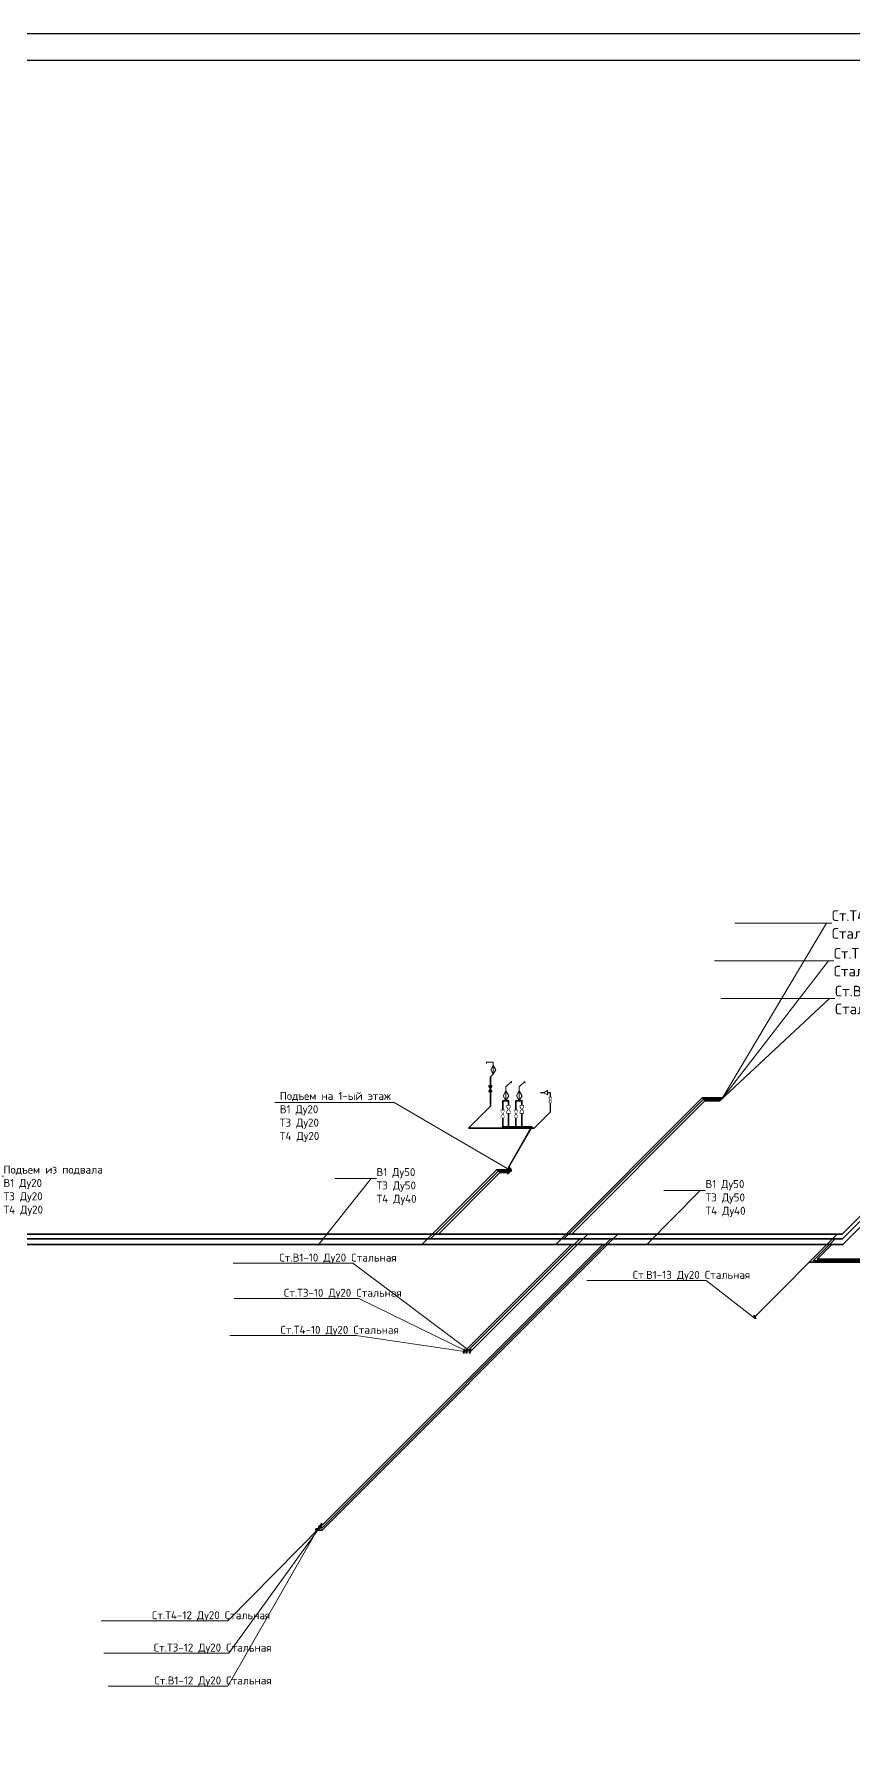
# Model space of a CAD drawing. Header units: millimetres. Extents: x -10178924 to 11692288, y -947381 to 58396.
# Drawn here: x 320877 to 336239, y -548866 to -517040 of the extents above; entities that cross this region are included whole.
import ezdxf
from ezdxf import colors
from ezdxf.entities.mleader import LeaderData, LeaderLine
from ezdxf.math import Vec2, Vec3

# ---------------------------------------------------------------- set-up
doc = ezdxf.new("R2010")
doc.units = ezdxf.units.MM
for name, color, linetype, lineweight in [('!В1', 5, 'Continuous', 35), ('!Т3', 1, 'Continuous', 35), ('!Т4', 30, 'Continuous', 35), ('Oborudowanie', 7, 'Continuous', 13), ('PDF _0', 7, 'Continuous', 9), ('ВК_В1', 5, 'Continuous', 30), ('Выноски ВК', 7, 'Continuous', 0)]:
    doc.layers.add(name, color=color, linetype=linetype, lineweight=lineweight)
for name, color, linetype in [('PDF __В1_80_сталь', 5, 'Continuous'), ('PDF __Т3_15_сталь', 6, 'Continuous'), ('PDF __Т3_25_сталь', 1, 'Continuous'), ('PDF _Oborudowanie', 7, 'Continuous'), ('PDF _ВК-Оборуд', 7, 'Continuous'), ('PDF _ВК_Выноски', 7, 'Continuous')]:
    doc.layers.add(name, color=color, linetype=linetype)
doc.styles.add('PDF ISOCPEUR', font='isocpeur.ttf')

# ---------------------------------------------------------------- blocks, each defined once
blk = doc.blocks.new('_None')
blk = doc.blocks.new('A$C766B7461')
at = {"color": 0, "linetype": 'ByBlock'}
for p, q in [((0, 3), (1, 3)), ((0, 0), (0, 3)), ((1, 0), (0, 0)), ((0.5, 3), (0.5, 0)), ((6, 3), (1, 0)), ((6, 0), (1, 3)), ((1, 3), (1, 0)), ((7, 3), (6, 3)), ((6, 3), (6, 0)), ((6, 0), (7, 0)), ((6.5, 0), (6.5, 3)), ((7, 0), (7, 3))]:
    blk.add_line(p, q, dxfattribs=at)
blk.add_wipeout([(0, 3), (0.5, 3), (0.5, 0), (0, 0)], dxfattribs=at)
blk.add_wipeout([(0.5, 3), (1, 3), (1, 0), (0.5, 0)], dxfattribs=at)
blk.add_wipeout([(1, 3), (3.5, 1.5), (1, 0)], dxfattribs=at)
blk.add_wipeout([(7, 3), (6.5, 3), (6.5, 0), (7, 0)], dxfattribs=at)
blk.add_wipeout([(6.5, 3), (6, 3), (6, 0), (6.5, 0)], dxfattribs=at)
blk.add_wipeout([(6, 3), (3.5, 1.5), (6, 0)], dxfattribs=at)

msp = doc.modelspace()

# ---------------------------------------------------------------- linework, layer by layer
at = {"layer": '!В1', "lineweight": 35, "ltscale": 100}
for p, q in [((333459.2, -537036.1), (330962.1, -539533)), ((333743.2, -537036.1), (333459.2, -537036.1)), ((338415.6, -537151.1), (336033.6, -539533)), ((329615.6, -538380.1), (328462.6, -539533.1)), ((329738.6, -538380.1), (329615.6, -538380.1)), ((336033.6, -539533), (300807.5, -539533.4)), ((326281.7, -545081.4), (331830.2, -539533)), ((329062.7, -541733.8), (331263.5, -539533)), ((334381.9, -541094.2), (335943.2, -539533)), ((339238.3, -540060.4), (335415.7, -540060.4)), ((326191.6, -545081.4), (326281.7, -545081.4))]:
    msp.add_line(p, q, dxfattribs=at)
for points in [[(329738.6, -538380.1), (329738.6, -538340.5)], [(329762.1, -538364.6), (329762.1, -538355.1), (329738.6, -538355.1)], [(329762.1, -538399.4), (329762.1, -538407.9)], [(334381.9, -541094.2), (334381.9, -541054.6)], [(334405.4, -541078.7), (334405.4, -541069.2), (334381.9, -541069.2)], [(334405.4, -541113.5), (334405.4, -541122)], [(329050.1, -541726.3), (329050.1, -541716.8), (329062.7, -541716.8)], [(329050.1, -541761.2), (329050.1, -541769.6)], [(329062.7, -541733.8), (329062.7, -541683.8)], [(326168.1, -545065.9), (326168.1, -545056.4), (326191.6, -545056.4)], [(326168.1, -545100.7), (326168.1, -545109.2)], [(326191.6, -545081.4), (326191.6, -545041.8)]]:
    msp.add_lwpolyline(points, dxfattribs=at)
at = {"layer": '!Т3', "lineweight": 35, "ltscale": 100}
for p, q in [((341430.8, -534236.1), (336043, -539623.8)), ((329667.6, -537562.8), (329667.6, -537033.2)), ((329728.4, -537033.2), (329667.6, -537033.2)), ((333430.4, -537009.4), (330816, -539623.8)), ((333769.8, -537009.4), (333430.4, -537009.4)), ((329585.2, -538353.5), (328314.8, -539623.9)), ((329765.2, -538353.5), (329585.2, -538353.5)), ((336043, -539623.8), (300570.2, -539624.2)), ((326280.3, -545039.2), (331695.8, -539623.8)), ((329003.1, -541733.8), (331113.1, -539623.8)), ((335492.4, -540032.2), (335900.9, -539623.8)), ((339266.5, -540032.2), (335492.4, -540032.2)), ((326233.8, -545039.2), (326280.3, -545039.2))]:
    msp.add_line(p, q, dxfattribs=at)
for points in [[(329765.2, -538353.5), (329765.2, -538303.5)], [(329003.1, -541733.8), (329003.1, -541683.8)], [(326233.8, -545039.2), (326233.8, -544989.2)]]:
    msp.add_lwpolyline(points, dxfattribs=at)
at = {"layer": '!Т4', "lineweight": 35, "ltscale": 100}
for p, q in [((341606.5, -534163.9), (336043.7, -539726.7)), ((333407.2, -536981.6), (330662, -539726.7)), ((333797.6, -536981.6), (333407.2, -536981.6)), ((329550.8, -538325.7), (328149.7, -539726.8)), ((329793, -538325.6), (329550.8, -538325.7)), ((336043.7, -539726.7), (300328.3, -539727.1)), ((326270.1, -545002.9), (331546.4, -539726.7)), ((328951.7, -541733.8), (330958.8, -539726.7)), ((335567.3, -540002.9), (335843.5, -539726.7)), ((339295.8, -540002.8), (335567.3, -540002.9))]:
    msp.add_line(p, q, dxfattribs=at)
for points in [[(329793, -538325.6), (329793, -538275.6)], [(329822.1, -538320.7), (329822.1, -538311.2), (329793, -538311.2)], [(329822.1, -538355.5), (329822.1, -538364)], [(328939, -541726.3), (328939, -541716.8), (328951.7, -541716.8)], [(328939, -541761.2), (328939, -541769.6)], [(328951.7, -541733.8), (328951.7, -541683.8)], [(326257.5, -544987.4), (326257.5, -544977.9), (326270.1, -544977.9)], [(326257.5, -545022.2), (326257.5, -545030.6)], [(326270.1, -545002.9), (326270.1, -544952.9)]]:
    msp.add_lwpolyline(points, dxfattribs=at)
at = {"layer": 'Oborudowanie'}
for p, q in [((329728.4, -536848.8), (329676.3, -536941)), ((329834, -536670.4), (329728.4, -536776)), ((329728.4, -537033.2), (329728.4, -536776)), ((329728.4, -536848.8), (329780.5, -536941)), ((329834, -536670.4), (329834, -536701.1)), ((329978.1, -536848.8), (329926, -536941)), ((330083.7, -536670.4), (329978.1, -536776)), ((329978.1, -537033.2), (329978.1, -536776)), ((329978.1, -536848.8), (330030.3, -536941)), ((330083.7, -536670.4), (330083.7, -536701.1)), ((330434.3, -536884.4), (330510.6, -536844.3)), ((330434.3, -536884.4), (330510.1, -536925.4)), ((329728.4, -537033.2), (329676.3, -536941)), ((329728.4, -537033.2), (329780.5, -536941)), ((329978.1, -537033.2), (330030.3, -536941))]:
    msp.add_line(p, q, dxfattribs=at)
msp.add_lwpolyline([(330510.6, -536844.3), (330510.1, -536925.4)], dxfattribs=at)
at = {"layer": 'PDF _0', "lineweight": 25}
for points in [[(291774.7, -576435.8), (417873.2, -576435.8), (417873.2, -517040), (291774.7, -517040)], [(293772.9, -517539.6), (293772.9, -575936.3), (417373.7, -575936.3), (417373.7, -517539.6)]]:
    msp.add_lwpolyline(points, close=True, dxfattribs=at)
at = {"layer": 'PDF __В1_80_сталь', "lineweight": 35}
for p, q in [((329492.3, -536534), (329437.7, -536586.6)), ((329437.7, -536586.6), (329438.2, -537133.2)), ((329023.8, -537547.7), (329438.2, -537133.2)), ((330261.2, -537547.7), (329023.8, -537547.7))]:
    msp.add_line(p, q, dxfattribs=at)
msp.add_lwpolyline([(330261.2, -537547.7), (330564.4, -537244.5)], dxfattribs=at)
at = {"layer": 'PDF __Т3_15_сталь', "color": 1, "lineweight": 35}
for points in [[(329791.4, -538346.7), (329791.4, -538337.2), (329804.1, -538337.2)], [(329791.4, -538381.5), (329791.4, -538390)], [(328990.4, -541726.3), (328990.4, -541716.8), (329003.1, -541716.8)], [(328990.4, -541761.2), (328990.4, -541769.6)], [(326221.1, -545023.7), (326221.1, -545014.2), (326233.8, -545014.2)], [(326221.1, -545058.5), (326221.1, -545067)]]:
    msp.add_lwpolyline(points, dxfattribs=at)
at = {"layer": 'PDF __Т3_25_сталь', "lineweight": 35}
msp.add_line((330220.4, -537525.4), (329669.5, -537525.4), dxfattribs=at)
at = {"layer": 'PDF _Oborudowanie', "lineweight": 13}
for points in [[(329361.8, -536335.3), (329361.8, -536308.1), (329492.2, -536308.1)], [(329492.3, -536308.1), (329492.3, -536534), (329445.5, -536452.2), (329492.3, -536372.3), (329537, -536452.2)], [(329492.3, -536534), (329537, -536452.2)], [(329411.2, -536747.7), (329411.2, -536765.1), (329463.1, -536851.7)], [(329411.2, -536747.7), (329463.2, -536747.7), (329463.2, -536765.1), (329411.2, -536851.7)], [(329463.2, -536757.4), (329411.2, -536757.4)], [(329411.2, -536765.1), (329463.1, -536765.1)], [(329463.2, -536851.7), (329463.2, -536869.1), (329411.2, -536869.1), (329411.2, -536851.7)], [(329411.2, -536851.7), (329463.1, -536851.7)], [(329411.2, -536859.4), (329463.1, -536859.4)]]:
    msp.add_lwpolyline(points, dxfattribs=at)
at = {"layer": 'PDF _Oborudowanie', "color": 7, "lineweight": 0, "true_color": 0xffffff}
for points in [[(329411.2, -536747.7), (329411.2, -536757.4), (329411.2, -536765.1)], [(329411.2, -536869.1), (329411.2, -536859.4), (329411.2, -536851.7)]]:
    msp.add_lwpolyline(points, dxfattribs=at)
at = {"layer": 'PDF _Oborudowanie', "lineweight": 13}
for points in [[(329411.2, -536747.7), (329411.2, -536757.4), (329463.1, -536757.4), (329463.1, -536747.7)], [(329411.2, -536757.4), (329411.2, -536765.1), (329463.1, -536765.1), (329463.1, -536757.4)], [(329411.2, -536765.1), (329438.1, -536807.4), (329463.1, -536765.1)], [(329411.2, -536851.7), (329438.1, -536807.4), (329463.1, -536851.7)], [(329411.2, -536859.4), (329411.2, -536851.7), (329463.1, -536851.7), (329463.1, -536859.4)], [(329411.2, -536869.1), (329411.2, -536859.4), (329463.1, -536859.4), (329463.1, -536869.1)]]:
    msp.add_lwpolyline(points, close=True, dxfattribs=at)
at = {"layer": 'PDF _Oborudowanie', "color": 7, "true_color": 0xffffff, "transparency": 33554559}
for points in [[(329463.2, -536747.7), (329463.2, -536757.4), (329411.2, -536747.7)], [(329463.2, -536757.4), (329411.2, -536747.7), (329411.2, -536757.4)], [(329463.2, -536757.4), (329463.2, -536765.1), (329411.2, -536757.4)], [(329463.2, -536765.1), (329411.2, -536757.4), (329411.2, -536765.1)], [(329411.2, -536765.1), (329438.1, -536807.4), (329463.1, -536765.1)], [(329411.2, -536851.7), (329438.1, -536807.4), (329463.1, -536851.7)], [(329463.2, -536859.4), (329463.2, -536851.7), (329411.2, -536859.4)], [(329463.2, -536851.7), (329411.2, -536859.4), (329411.2, -536851.7)], [(329463.2, -536869.1), (329463.2, -536859.4), (329411.2, -536869.1)], [(329463.2, -536859.4), (329411.2, -536869.1), (329411.2, -536859.4)]]:
    msp.add_solid(points, dxfattribs=at)
at = {"layer": 'PDF _ВК-Оборуд', "lineweight": 25}
for points in [[(329772.7, -538399.4), (329751.6, -538399.4), (329772.7, -538364.6), (329751.6, -538364.6)], [(329802, -538381.5), (329780.9, -538381.5), (329802, -538346.7), (329780.9, -538346.7)], [(329832.6, -538355.5), (329811.5, -538355.5), (329832.6, -538320.7), (329811.5, -538320.7)], [(334416, -541113.5), (334394.8, -541113.5), (334416, -541078.7), (334394.8, -541078.7)], [(328949.6, -541761.2), (328928.5, -541761.2), (328949.6, -541726.3), (328928.5, -541726.3)], [(329001, -541761.2), (328979.9, -541761.2), (329001, -541726.3), (328979.9, -541726.3)], [(329060.6, -541761.2), (329039.5, -541761.2), (329060.6, -541726.3), (329039.5, -541726.3)], [(326157.6, -545100.7), (326178.7, -545100.7), (326157.6, -545065.9), (326178.7, -545065.9)], [(326231.7, -545058.5), (326210.6, -545058.5), (326231.7, -545023.7), (326210.6, -545023.7)], [(326268, -545022.2), (326246.9, -545022.2), (326268, -544987.4), (326246.9, -544987.4)]]:
    msp.add_lwpolyline(points, close=True, dxfattribs=at)
at = {"layer": 'PDF _ВК_Выноски', "lineweight": 13}
for points in [[(329765.2, -538309.4), (330220.4, -537525.4)], [(329738.6, -538340.5), (330189.2, -537547.7)]]:
    msp.add_lwpolyline(points, dxfattribs=at)
at = {"layer": 'ВК_В1'}
for p, q in [((330434.3, -536884.4), (330378.9, -536884.1)), ((330564.4, -536885.2), (330510.4, -536884.9)), ((330564.4, -537244.5), (330564.4, -536885.2))]:
    msp.add_line(p, q, dxfattribs=at)

# ---------------------------------------------------------------- leaders
at = {"layer": 'Выноски ВК', "ltscale": 50}
ml = msp.add_multileader_mtext('Standard', dxfattribs=at)
ml.set_content('Ст.Т4-11 Ду20\\PСтальная', color=256, style='PDF ISOCPEUR')
ml.set_leader_properties(color=256, linetype='ByLayer', lineweight=-1)
ml.set_arrow_properties(name='NONE')
ml.build(insert=Vec2(0, 0))
ml.multileader.update_dxf_attribs({"text_left_attachment_type": 6, "text_right_attachment_type": 6, "dogleg_length": 100, "arrow_head_size": 300})
ctx = ml.context
ctx.base_point, ctx.char_height, ctx.arrow_head_size, ctx.landing_gap_size, ctx.plane_origin = Vec3(335839.7, -533703.8), 200, 300, 0, Vec3(324160.9, -533118)
ctx.left_attachment, ctx.right_attachment = 6, 6
notes = []
notes.append((ctx, [(0, (1, 1, 0), (335739.7, -533703.8), (1, 0), 100, [(1, [(333792.7, -536980.2)], 0, [])])]))
ctx.mtext.insert, ctx.mtext.width, ctx.mtext.flow_direction = Vec3(335839.7, -533463.8), 2249.456, 5
ml = msp.add_multileader_mtext('Standard', dxfattribs=at)
ml.set_content('Ст.Т3-11 Ду25 Стальная', color=256, style='PDF ISOCPEUR')
ml.set_leader_properties(color=256, linetype='ByLayer', lineweight=-1)
ml.set_arrow_properties(name='NONE')
ml.build(insert=Vec2(0, 0))
ml.multileader.update_dxf_attribs({"text_left_attachment_type": 6, "text_right_attachment_type": 6, "dogleg_length": 100, "arrow_head_size": 300})
ctx = ml.context
ctx.base_point, ctx.char_height, ctx.arrow_head_size, ctx.landing_gap_size, ctx.plane_origin = Vec3(335878, -534411.5), 200, 300, 0, Vec3(324070.9, -534072.7)
ctx.left_attachment, ctx.right_attachment = 6, 6
notes.append((ctx, [(0, (1, 1, 0), (335778, -534411.5), (1, 0), 100, [(1, [(333769.8, -537008.8)], 0, [])])]))
ctx.mtext.insert, ctx.mtext.width, ctx.mtext.flow_direction = Vec3(335878, -534171.5), 2216.085, 5
ml = msp.add_multileader_mtext('Standard', dxfattribs=at)
ml.set_content('Ст.В1-11 Ду25 Стальная', color=256, style='PDF ISOCPEUR')
ml.set_leader_properties(color=256, linetype='ByLayer', lineweight=-1)
ml.set_arrow_properties(name='NONE')
ml.build(insert=Vec2(0, 0))
ml.multileader.update_dxf_attribs({"text_left_attachment_type": 6, "text_right_attachment_type": 6, "dogleg_length": 100, "arrow_head_size": 300})
ctx = ml.context
ctx.base_point, ctx.char_height, ctx.arrow_head_size, ctx.landing_gap_size, ctx.plane_origin = Vec3(335899.7, -535119.3), 200, 300, 0, Vec3(323069.9, -534834.7)
ctx.left_attachment, ctx.right_attachment = 6, 6
notes.append((ctx, [(0, (1, 1, 0), (335799.7, -535119.3), (1, 0), 100, [(1, [(333743.2, -537036.1)], 0, [])])]))
ctx.mtext.insert, ctx.mtext.width, ctx.mtext.flow_direction = Vec3(335899.7, -534879.3), 2118.478, 5
ml = msp.add_multileader_mtext('Standard', dxfattribs=at)
ml.set_content('Подъем на 1-ый этаж\\PВ1 Ду20\\PТ3 Ду20\\PТ4 Ду20', color=256, style='PDF ISOCPEUR')
ml.set_leader_properties(color=256, linetype='ByLayer', lineweight=-1)
ml.set_arrow_properties(name='NONE')
ml.build(insert=Vec2(0, 0))
ml.multileader.update_dxf_attribs({"text_left_attachment_type": 6, "text_right_attachment_type": 6, "dogleg_length": 100, "arrow_head_size": 300})
ctx = ml.context
ctx.base_point, ctx.char_height, ctx.arrow_head_size, ctx.landing_gap_size, ctx.plane_origin = Vec3(325488.4, -537063.6), 150, 300, 0, Vec3(321075.5, -537042.9)
ctx.left_attachment, ctx.right_attachment = 6, 6
notes.append((ctx, [(1, (1, 1, 0), (327635.9, -537063.6), (-1, 0), 100, [(2, [(329738.6, -538380.1), (329765.2, -538353.5), (329793, -538325.6)], 0, [])])]))
ctx.mtext.insert, ctx.mtext.width, ctx.mtext.flow_direction = Vec3(325488.4, -536868.6), 2446.704, 5
ml = msp.add_multileader_mtext('Standard', dxfattribs=at)
ml.set_content('Подъем из подвала\\PВ1 Ду20\\PТ3 Ду20\\PТ4 Ду20', color=256, style='PDF ISOCPEUR')
ml.set_leader_properties(color=256, linetype='ByLayer', lineweight=-1)
ml.set_arrow_properties(name='NONE')
ml.build(insert=Vec2(0, 0))
ml.multileader.update_dxf_attribs({"text_left_attachment_type": 6, "text_right_attachment_type": 6, "dogleg_length": 100, "arrow_head_size": 300})
ctx = ml.context
ctx.base_point, ctx.char_height, ctx.arrow_head_size, ctx.landing_gap_size, ctx.plane_origin = Vec3(320306.6, -538444.4), 150, 300, 0, Vec3(314600.8, -535704.8)
ctx.left_attachment, ctx.right_attachment = 6, 6
notes.append((ctx, [(0, (1, 1, 0), (320206.6, -538444.4), (1, 0), 100, [(1, [(319061.9, -538544.2), (319088.5, -538517.6), (319116.3, -538489.8)], 0, [])])]))
ctx.mtext.insert, ctx.mtext.width, ctx.mtext.flow_direction = Vec3(320306.6, -538249.4), 2446.704, 5
ml = msp.add_multileader_mtext('Standard', dxfattribs=at)
ml.set_content('В1 Ду50\\PТ3 Ду50\\PТ4 Ду40', color=256, style='PDF ISOCPEUR')
ml.set_leader_properties(color=256, linetype='ByLayer', lineweight=-1)
ml.set_arrow_properties(name='NONE')
ml.build(insert=Vec2(0, 0))
ml.multileader.update_dxf_attribs({"text_left_attachment_type": 6, "text_right_attachment_type": 6, "dogleg_length": 100, "arrow_head_size": 300})
ctx = ml.context
ctx.base_point, ctx.char_height, ctx.arrow_head_size, ctx.landing_gap_size, ctx.plane_origin = Vec3(327301.9, -538491.1), 150, 300, 0, Vec3(313623.2, -531236.1)
ctx.left_attachment, ctx.right_attachment = 6, 6
notes.append((ctx, [(0, (1, 1, 0), (327201.9, -538491.1), (1, 0), 100, [(1, [(326202.9, -539749.7)], 0, [])])]))
ctx.mtext.insert, ctx.mtext.width, ctx.mtext.flow_direction = Vec3(327301.9, -538296.1), 2249.456, 5
ml = msp.add_multileader_mtext('Standard', dxfattribs=at)
ml.set_content('В1 Ду50\\PТ3 Ду50\\PТ4 Ду40', color=256, style='PDF ISOCPEUR')
ml.set_leader_properties(color=256, linetype='ByLayer', lineweight=-1)
ml.set_arrow_properties(name='NONE')
ml.build(insert=Vec2(0, 0))
ml.multileader.update_dxf_attribs({"text_left_attachment_type": 6, "text_right_attachment_type": 6, "dogleg_length": 100, "arrow_head_size": 300})
ctx = ml.context
ctx.base_point, ctx.char_height, ctx.arrow_head_size, ctx.landing_gap_size, ctx.plane_origin = Vec3(333471.5, -538715.5), 150, 300, 0, Vec3(319792.8, -531460.5)
ctx.left_attachment, ctx.right_attachment = 6, 6
notes.append((ctx, [(0, (1, 1, 0), (333371.5, -538715.5), (1, 0), 100, [(1, [(332372.5, -539726.7)], 0, [])])]))
ctx.mtext.insert, ctx.mtext.width, ctx.mtext.flow_direction = Vec3(333471.5, -538520.5), 2249.456, 5
ml = msp.add_multileader_mtext('Standard', dxfattribs=at)
ml.set_content('Ст.В1-10 Ду20 Стальная', color=256, style='PDF ISOCPEUR')
ml.set_leader_properties(color=256, linetype='ByLayer', lineweight=-1)
ml.set_arrow_properties(name='NONE')
ml.build(insert=Vec2(0, 0))
ml.multileader.update_dxf_attribs({"text_left_attachment_type": 6, "text_right_attachment_type": 6, "dogleg_length": 100, "arrow_head_size": 300})
ctx = ml.context
ctx.base_point, ctx.char_height, ctx.arrow_head_size, ctx.landing_gap_size, ctx.plane_origin = Vec3(325480.3, -540078.3), 150, 300, 0, Vec3(312421.3, -539939.1)
ctx.left_attachment, ctx.right_attachment = 6, 6
notes.append((ctx, [(1, (1, 1, 0), (326855.3, -540078.3), (-1, 0), 100, [(1, [(329062.7, -541733.8)], 0, [])])]))
ctx.mtext.insert, ctx.mtext.width, ctx.mtext.flow_direction = Vec3(325480.3, -539898.3), 2118.478, 5
ml = msp.add_multileader_mtext('Standard', dxfattribs=at)
ml.set_content('Ст.В1-13 Ду20 Стальная', color=256, style='PDF ISOCPEUR')
ml.set_leader_properties(color=256, linetype='ByLayer', lineweight=-1)
ml.set_arrow_properties(name='NONE')
ml.build(insert=Vec2(0, 0))
ml.multileader.update_dxf_attribs({"text_left_attachment_type": 6, "text_right_attachment_type": 6, "dogleg_length": 100, "arrow_head_size": 300})
ctx = ml.context
ctx.base_point, ctx.char_height, ctx.arrow_head_size, ctx.landing_gap_size, ctx.plane_origin = Vec3(332107.6, -540401.8), 150, 300, 0, Vec3(319987.9, -537087.1)
ctx.left_attachment, ctx.right_attachment = 6, 6
notes.append((ctx, [(1, (1, 1, 0), (333482.6, -540401.8), (-1, 0), 100, [(1, [(334385.1, -541101.9)], 0, [])])]))
ctx.mtext.insert, ctx.mtext.width, ctx.mtext.flow_direction = Vec3(332107.6, -540221.8), 2118.478, 5
ml = msp.add_multileader_mtext('Standard', dxfattribs=at)
ml.set_content('Ст.Т3-10 Ду20 Стальная', color=256, style='PDF ISOCPEUR')
ml.set_leader_properties(color=256, linetype='ByLayer', lineweight=-1)
ml.set_arrow_properties(name='NONE')
ml.build(insert=Vec2(0, 0))
ml.multileader.update_dxf_attribs({"text_left_attachment_type": 6, "text_right_attachment_type": 6, "dogleg_length": 100, "arrow_head_size": 300})
ctx = ml.context
ctx.base_point, ctx.char_height, ctx.arrow_head_size, ctx.landing_gap_size, ctx.plane_origin = Vec3(325564.4, -540738.4), 150, 300, 0, Vec3(313422.3, -539177.1)
ctx.left_attachment, ctx.right_attachment = 6, 6
notes.append((ctx, [(1, (1, 1, 0), (326969.4, -540738.4), (-1, 0), 100, [(1, [(329003.1, -541733.8)], 0, [])])]))
ctx.mtext.insert, ctx.mtext.width, ctx.mtext.flow_direction = Vec3(325564.4, -540558.4), 2216.085, 5
ml = msp.add_multileader_mtext('Standard', dxfattribs=at)
ml.set_content('Ст.Т4-10 Ду20 Стальная', color=256, style='PDF ISOCPEUR')
ml.set_leader_properties(color=256, linetype='ByLayer', lineweight=-1)
ml.set_arrow_properties(name='NONE')
ml.build(insert=Vec2(0, 0))
ml.multileader.update_dxf_attribs({"text_left_attachment_type": 6, "text_right_attachment_type": 6, "dogleg_length": 100, "arrow_head_size": 300})
ctx = ml.context
ctx.base_point, ctx.char_height, ctx.arrow_head_size, ctx.landing_gap_size, ctx.plane_origin = Vec3(325502.3, -541432.2), 150, 300, 0, Vec3(313512.3, -538222.4)
ctx.left_attachment, ctx.right_attachment = 6, 6
notes.append((ctx, [(1, (1, 1, 0), (326922.3, -541432.2), (-1, 0), 100, [(1, [(328951.7, -541733.8)], 0, [])])]))
ctx.mtext.insert, ctx.mtext.width, ctx.mtext.flow_direction = Vec3(325502.3, -541252.2), 2249.456, 5
ml = msp.add_multileader_mtext('Standard', dxfattribs=at)
ml.set_content('Ст.Т4-12 Ду20 Стальная', color=256, style='PDF ISOCPEUR')
ml.set_leader_properties(color=256, linetype='ByLayer', lineweight=-1)
ml.set_arrow_properties(name='NONE')
ml.build(insert=Vec2(0, 0))
ml.multileader.update_dxf_attribs({"text_left_attachment_type": 6, "text_right_attachment_type": 6, "dogleg_length": 100, "arrow_head_size": 300})
ctx = ml.context
ctx.base_point, ctx.char_height, ctx.arrow_head_size, ctx.landing_gap_size, ctx.plane_origin = Vec3(323090.8, -546781.3), 150, 300, 0, Vec3(311072.1, -544652.1)
ctx.left_attachment, ctx.right_attachment = 6, 6
notes.append((ctx, [(1, (1, 1, 0), (324510.8, -546781.3), (-1, 0), 100, [(1, [(326270.1, -545002.9)], 0, [])])]))
ctx.mtext.insert, ctx.mtext.width, ctx.mtext.flow_direction = Vec3(323090.8, -546601.3), 2249.456, 5
ml = msp.add_multileader_mtext('Standard', dxfattribs=at)
ml.set_content('Ст.Т3-12 Ду20 Стальная', color=256, style='PDF ISOCPEUR')
ml.set_leader_properties(color=256, linetype='ByLayer', lineweight=-1)
ml.set_arrow_properties(name='NONE')
ml.build(insert=Vec2(0, 0))
ml.multileader.update_dxf_attribs({"text_left_attachment_type": 6, "text_right_attachment_type": 6, "dogleg_length": 100, "arrow_head_size": 300})
ctx = ml.context
ctx.base_point, ctx.char_height, ctx.arrow_head_size, ctx.landing_gap_size, ctx.plane_origin = Vec3(323124.2, -547388), 150, 300, 0, Vec3(310982.1, -545606.8)
ctx.left_attachment, ctx.right_attachment = 6, 6
notes.append((ctx, [(1, (1, 1, 0), (324529.2, -547388), (-1, 0), 100, [(1, [(326233.8, -545039.2)], 0, [])])]))
ctx.mtext.insert, ctx.mtext.width, ctx.mtext.flow_direction = Vec3(323124.2, -547208), 2216.085, 5
ml = msp.add_multileader_mtext('Standard', dxfattribs=at)
ml.set_content('Ст.В1-12 Ду20 Стальная', color=256, style='PDF ISOCPEUR')
ml.set_leader_properties(color=256, linetype='ByLayer', lineweight=-1)
ml.set_arrow_properties(name='NONE')
ml.build(insert=Vec2(0, 0))
ml.multileader.update_dxf_attribs({"text_left_attachment_type": 6, "text_right_attachment_type": 6, "dogleg_length": 100, "arrow_head_size": 300})
ctx = ml.context
ctx.base_point, ctx.char_height, ctx.arrow_head_size, ctx.landing_gap_size, ctx.plane_origin = Vec3(323135.8, -548004.2), 150, 300, 0, Vec3(309981.1, -546368.8)
ctx.left_attachment, ctx.right_attachment = 6, 6
notes.append((ctx, [(1, (1, 1, 0), (324510.8, -548004.2), (-1, 0), 100, [(1, [(326191.6, -545081.4)], 0, [])])]))
ctx.mtext.insert, ctx.mtext.width, ctx.mtext.flow_direction = Vec3(323135.8, -547824.2), 2118.478, 5
for ctx, leaders in notes:
    for number, flags, end, landing, length, lines in leaders:
        leader = LeaderData()
        leader.index, (leader.has_last_leader_line, leader.has_dogleg_vector, leader.attachment_direction) = number, flags
        leader.last_leader_point, leader.dogleg_vector, leader.dogleg_length = Vec3(end), Vec3(landing), length
        for number, points, colour, breaks in lines:
            line = LeaderLine()
            line.index, line.vertices, line.color, line.breaks = number, Vec3.list(points), colors.encode_raw_color(colour), breaks
            leader.lines.append(line)
        ctx.leaders.append(leader)

# ---------------------------------------------------------------- next in the draw order: block references
at = {"layer": 'Oborudowanie', "rotation": 89.99999999999997}
for p, xscale, yscale, zscale in [((329697.3, -537350.4), 19.85575306794926, 19.85575306794926, 19.85575306794926), ((330586.2, -537069.6), 14.57794922048928, 14.57794922048928, 14.57794922048928)]:
    msp.add_blockref('A$C766B7461', p, dxfattribs=dict(at, xscale=xscale, yscale=yscale, zscale=zscale))

# ---------------------------------------------------------------- next in the draw order: linework, layer by layer
at = {"layer": '!В1', "lineweight": 35, "ltscale": 100}
msp.add_lwpolyline([(329728.4, -537033.2), (329778.4, -537033.2), (329778.4, -537547.7)], dxfattribs=at)

# ---------------------------------------------------------------- next in the draw order: block references
at = {"layer": 'Oborudowanie', "xscale": 19.85575306794926, "yscale": 19.85575306794926, "zscale": 19.85575306794926, "rotation": 89.99999999999997}
msp.add_blockref('A$C766B7461', (329808.2, -537263.9), dxfattribs=at)

# ---------------------------------------------------------------- next in the draw order: linework, layer by layer
at = {"layer": '!Т3', "lineweight": 35, "ltscale": 100}
for p in [(329917.3, -537562.8), (329978.1, -537033.2)]:
    msp.add_line(p, (329917.3, -537033.2), dxfattribs=at)
at = {"layer": 'Oborudowanie'}
msp.add_line((329978.1, -537033.2), (329926, -536941), dxfattribs=at)

# ---------------------------------------------------------------- next in the draw order: block references
at = {"layer": 'Oborudowanie', "xscale": 19.85575306794926, "yscale": 19.85575306794926, "zscale": 19.85575306794926, "rotation": 89.99999999999997}
msp.add_blockref('A$C766B7461', (329947.1, -537350.4), dxfattribs=at)

# ---------------------------------------------------------------- next in the draw order: linework, layer by layer
at = {"layer": '!В1', "lineweight": 35, "ltscale": 100}
msp.add_lwpolyline([(329978.1, -537033.2), (330028.1, -537033.2), (330028.1, -537547.7)], dxfattribs=at)

# ---------------------------------------------------------------- next in the draw order: block references
at = {"layer": 'Oborudowanie', "xscale": 19.85575306794926, "yscale": 19.85575306794926, "zscale": 19.85575306794926, "rotation": 89.99999999999997}
msp.add_blockref('A$C766B7461', (330058, -537263.9), dxfattribs=at)

doc.saveas('drawing.dxf')
